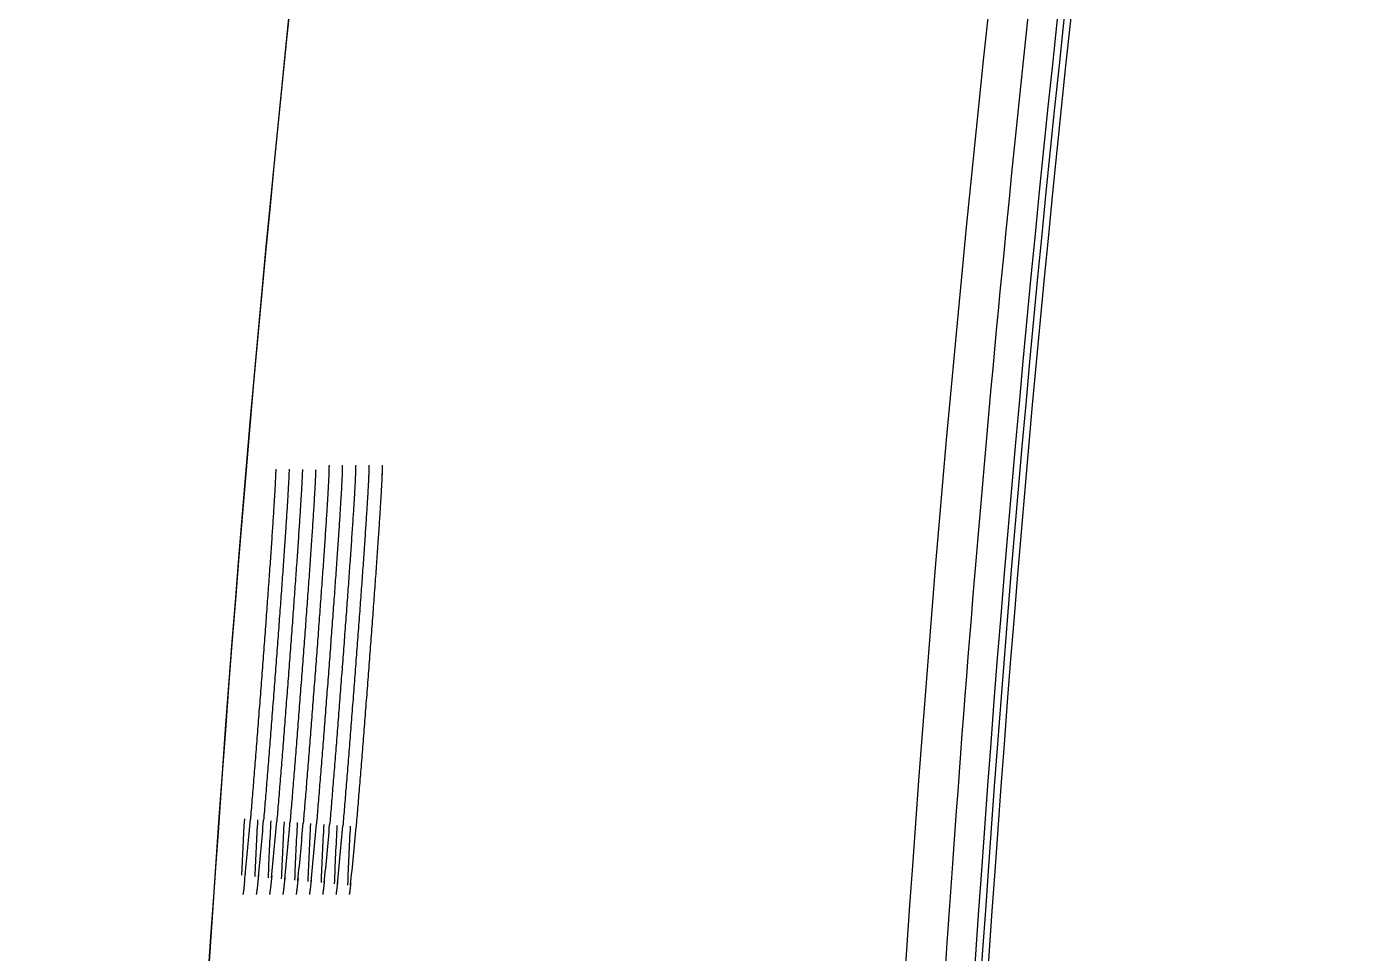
# Model space of a CAD drawing. Extents: x 58467 to 79089, y -33726 to -17391.
# Drawn here: x 70632.021 to 70632.784, y -20378.763 to -20378.227 of the extents above; entities that cross this region are included whole.
import ezdxf

# ---------------------------------------------------------------- set-up
doc = ezdxf.new("R2010")
doc.units = 0
doc.header["$LTSCALE"] = 100
doc.layers.add('PROSISTEM Güney TÜRKOĞLU', color=7, linetype='Continuous')

# ---------------------------------------------------------------- blocks, each defined once
blk = doc.blocks.new('A$C689D2506')
at = {"layer": 'PROSISTEM Güney TÜRKOĞLU', "color": 30, "linetype": 'Continuous'}
blk.add_line((7.88842, 6.35734), (7.89546, 6.35685), dxfattribs=at)
for points in [[(7.65654, 6.46474), (7.65654, 6.46474), (7.65656, 6.46474), (7.6566, 6.46474), (7.65666, 6.46474), (7.65673, 6.46474), (7.65681, 6.46474), (7.65691, 6.46474), (7.65702, 6.46474), (7.65714, 6.46474), (7.65728, 6.46474), (7.65742, 6.46474), (7.65758, 6.46473), (7.65774, 6.46473), (7.65792, 6.46473), (7.65811, 6.46472), (7.6583, 6.46472), (7.65851, 6.46471), (7.65872, 6.46471), (7.65895, 6.4647), (7.65918, 6.46469), (7.65942, 6.46468), (7.65968, 6.46468), (7.65994, 6.46467), (7.6602, 6.46466), (7.66048, 6.46465), (7.66076, 6.46464), (7.66106, 6.46463), (7.66136, 6.46462), (7.66166, 6.46461), (7.66198, 6.4646), (7.6623, 6.46459), (7.66263, 6.46458)], [(7.66103, 6.46468), (7.66174, 6.46466), (7.66248, 6.46462), (7.66325, 6.46459), (7.66404, 6.46456), (7.66485, 6.46452), (7.66569, 6.46448), (7.66655, 6.46444), (7.66743, 6.46439), (7.66834, 6.46434), (7.66927, 6.4643), (7.67022, 6.46425), (7.6712, 6.46419), (7.67219, 6.46414), (7.67321, 6.46408), (7.67425, 6.46402), (7.67531, 6.46396), (7.6764, 6.4639), (7.6775, 6.46383), (7.67863, 6.46377), (7.67978, 6.4637), (7.68095, 6.46363), (7.68214, 6.46355), (7.68336, 6.46348), (7.6846, 6.4634), (7.68585, 6.46332), (7.68713, 6.46324), (7.68843, 6.46316), (7.68975, 6.46307), (7.69109, 6.46299), (7.69244, 6.4629), (7.69382, 6.46281), (7.69522, 6.46272), (7.69663, 6.46262), (7.69806, 6.46253), (7.69951, 6.46243), (7.70097, 6.46233), (7.70245, 6.46223), (7.70395, 6.46213), (7.70546, 6.46203), (7.70699, 6.46192), (7.70853, 6.46182), (7.71009, 6.46171), (7.71166, 6.4616), (7.71325, 6.46149), (7.71485, 6.46138), (7.71648, 6.46127), (7.71811, 6.46115), (7.71977, 6.46103), (7.72143, 6.46092), (7.72312, 6.4608), (7.72481, 6.46068), (7.72652, 6.46055), (7.72825, 6.46043), (7.72998, 6.46031), (7.73173, 6.46018), (7.73349, 6.46005), (7.73526, 6.45993), (7.73704, 6.4598), (7.73884, 6.45967), (7.74064, 6.45954), (7.74245, 6.4594), (7.74427, 6.45927), (7.7461, 6.45914), (7.74794, 6.459), (7.74978, 6.45887), (7.75163, 6.45873), (7.75349, 6.45859), (7.75536, 6.45845), (7.75723, 6.45832), (7.75911, 6.45818), (7.761, 6.45804), (7.76289, 6.4579), (7.7648, 6.45775), (7.76671, 6.45761), (7.76863, 6.45747), (7.77055, 6.45732), (7.77249, 6.45718), (7.77442, 6.45703), (7.77636, 6.45689), (7.77831, 6.45674), (7.78025, 6.45659), (7.78221, 6.45645), (7.78416, 6.4563), (7.78612, 6.45615), (7.78807, 6.456), (7.79003, 6.45585), (7.79199, 6.4557), (7.79395, 6.45555), (7.79591, 6.4554), (7.79786, 6.45525), (7.79982, 6.4551), (7.80177, 6.45495), (7.80372, 6.4548), (7.80567, 6.45465), (7.80762, 6.4545), (7.80957, 6.45435), (7.81152, 6.4542), (7.81347, 6.45405), (7.81541, 6.4539), (7.81736, 6.45375), (7.8193, 6.4536), (7.82124, 6.45345), (7.82317, 6.4533), (7.8251, 6.45315), (7.82703, 6.453), (7.82895, 6.45285), (7.83087, 6.4527), (7.83278, 6.45255), (7.83469, 6.4524), (7.83658, 6.45225), (7.83847, 6.4521), (7.84035, 6.45195), (7.84223, 6.4518), (7.84409, 6.45166), (7.84595, 6.45151), (7.84779, 6.45136), (7.84963, 6.45122), (7.85145, 6.45107), (7.85326, 6.45092), (7.85506, 6.45078), (7.85686, 6.45064), (7.85864, 6.45049), (7.86042, 6.45035), (7.86219, 6.45021), (7.86394, 6.45006), (7.86569, 6.44992), (7.86742, 6.44978), (7.86914, 6.44964), (7.87085, 6.4495), (7.87255, 6.44936), (7.87424, 6.44922), (7.87591, 6.44909), (7.87756, 6.44895), (7.87921, 6.44881), (7.88084, 6.44868), (7.88245, 6.44854), (7.88405, 6.44841), (7.88563, 6.44828), (7.88719, 6.44815), (7.88874, 6.44802), (7.89027, 6.44789), (7.89178, 6.44776), (7.89328, 6.44763), (7.89475, 6.44751)], [(7.65654, 6.45598), (7.65654, 6.45598), (7.65656, 6.45598), (7.6566, 6.45598), (7.65665, 6.45598), (7.65672, 6.45598), (7.6568, 6.45598), (7.65689, 6.45598), (7.657, 6.45598), (7.65711, 6.45598), (7.65724, 6.45598), (7.65738, 6.45598), (7.65752, 6.45598), (7.65768, 6.45597), (7.65785, 6.45597), (7.65803, 6.45596), (7.65821, 6.45596), (7.65841, 6.45595), (7.65861, 6.45595), (7.65882, 6.45594), (7.65904, 6.45594), (7.65927, 6.45593), (7.65951, 6.45592), (7.65976, 6.45591), (7.66001, 6.45591), (7.66027, 6.4559), (7.66054, 6.45589), (7.66082, 6.45588), (7.6611, 6.45587), (7.66139, 6.45586), (7.66169, 6.45585), (7.66199, 6.45584), (7.6623, 6.45583)], [(7.6607, 6.45594), (7.66141, 6.45591), (7.66214, 6.45588), (7.66289, 6.45585), (7.66367, 6.45581), (7.66447, 6.45578), (7.6653, 6.45574), (7.66615, 6.4557), (7.66702, 6.45565), (7.66792, 6.45561), (7.66884, 6.45556), (7.66978, 6.45551), (7.67074, 6.45546), (7.67173, 6.4554), (7.67274, 6.45535), (7.67377, 6.45529), (7.67482, 6.45523), (7.67589, 6.45517), (7.67699, 6.4551), (7.67811, 6.45504), (7.67925, 6.45497), (7.68041, 6.4549), (7.68159, 6.45483), (7.6828, 6.45475), (7.68403, 6.45468), (7.68528, 6.4546), (7.68655, 6.45452), (7.68784, 6.45444), (7.68915, 6.45435), (7.69048, 6.45427), (7.69183, 6.45418), (7.6932, 6.45409), (7.69458, 6.454), (7.69599, 6.45391), (7.69741, 6.45381), (7.69885, 6.45372), (7.70031, 6.45362), (7.70178, 6.45352), (7.70327, 6.45342), (7.70478, 6.45332), (7.7063, 6.45321), (7.70783, 6.45311), (7.70938, 6.453), (7.71095, 6.45289), (7.71253, 6.45278), (7.71413, 6.45267), (7.71575, 6.45256), (7.71738, 6.45245), (7.71902, 6.45233), (7.72069, 6.45221), (7.72236, 6.45209), (7.72405, 6.45197), (7.72576, 6.45185), (7.72748, 6.45173), (7.72921, 6.45161), (7.73095, 6.45148), (7.73271, 6.45135), (7.73447, 6.45123), (7.73625, 6.4511), (7.73804, 6.45097), (7.73984, 6.45084), (7.74165, 6.45071), (7.74346, 6.45057), (7.74529, 6.45044), (7.74712, 6.45031), (7.74896, 6.45017), (7.75081, 6.45004), (7.75267, 6.4499), (7.75453, 6.44976), (7.7564, 6.44962), (7.75828, 6.44948), (7.76016, 6.44934), (7.76206, 6.4492), (7.76396, 6.44906), (7.76587, 6.44892), (7.76779, 6.44878), (7.76971, 6.44863), (7.77164, 6.44849), (7.77358, 6.44834), (7.77552, 6.4482), (7.77746, 6.44805), (7.77941, 6.4479), (7.78136, 6.44776), (7.78331, 6.44761), (7.78527, 6.44746), (7.78722, 6.44731), (7.78918, 6.44716), (7.79114, 6.44701), (7.7931, 6.44686), (7.79506, 6.44672), (7.79702, 6.44657), (7.79897, 6.44642), (7.80093, 6.44627), (7.80288, 6.44612), (7.80483, 6.44597), (7.80678, 6.44582), (7.80873, 6.44567), (7.81068, 6.44552), (7.81263, 6.44537), (7.81458, 6.44522), (7.81652, 6.44506), (7.81847, 6.44491), (7.82041, 6.44476), (7.82235, 6.44461), (7.82428, 6.44446), (7.82621, 6.44431), (7.82814, 6.44416), (7.83006, 6.44401), (7.83197, 6.44386), (7.83388, 6.44371), (7.83578, 6.44356), (7.83767, 6.44341), (7.83956, 6.44326), (7.84143, 6.44311), (7.8433, 6.44297), (7.84516, 6.44282), (7.84701, 6.44267), (7.84885, 6.44253), (7.85068, 6.44238), (7.85249, 6.44224), (7.8543, 6.44209), (7.8561, 6.44195), (7.85789, 6.4418), (7.85967, 6.44166), (7.86144, 6.44152), (7.86321, 6.44137), (7.86496, 6.44123), (7.8667, 6.44109), (7.86842, 6.44095), (7.87014, 6.44081), (7.87184, 6.44067), (7.87353, 6.44053), (7.87521, 6.44039), (7.87688, 6.44026), (7.87853, 6.44012), (7.88016, 6.43999), (7.88178, 6.43985), (7.88339, 6.43972), (7.88497, 6.43958), (7.88655, 6.43945), (7.8881, 6.43932), (7.88964, 6.43919), (7.89116, 6.43906), (7.89266, 6.43894), (7.89414, 6.43881)], [(7.65654, 6.44722), (7.65655, 6.44722), (7.65657, 6.44722), (7.65661, 6.44722), (7.65666, 6.44722), (7.65673, 6.44722), (7.65682, 6.44722), (7.65691, 6.44722), (7.65703, 6.44722), (7.65715, 6.44722), (7.65729, 6.44722), (7.65744, 6.44722), (7.6576, 6.44722), (7.65777, 6.44721), (7.65795, 6.44721), (7.65815, 6.4472), (7.65835, 6.4472), (7.65857, 6.44719), (7.65879, 6.44719), (7.65903, 6.44718), (7.65927, 6.44717), (7.65952, 6.44716), (7.65979, 6.44715), (7.66006, 6.44714), (7.66034, 6.44713), (7.66063, 6.44712), (7.66093, 6.44711), (7.66123, 6.4471), (7.66155, 6.44709), (7.66187, 6.44708), (7.6622, 6.44707), (7.66254, 6.44706), (7.66288, 6.44704)], [(7.66116, 6.44716), (7.66188, 6.44713), (7.66262, 6.4471), (7.66338, 6.44707), (7.66417, 6.44703), (7.66498, 6.44699), (7.66582, 6.44695), (7.66667, 6.44691), (7.66755, 6.44687), (7.66846, 6.44682), (7.66938, 6.44677), (7.67033, 6.44672), (7.6713, 6.44667), (7.67229, 6.44661), (7.6733, 6.44656), (7.67434, 6.4465), (7.67539, 6.44644), (7.67647, 6.44638), (7.67757, 6.44631), (7.67869, 6.44625), (7.67983, 6.44618), (7.681, 6.44611), (7.68218, 6.44603), (7.68339, 6.44596), (7.68462, 6.44588), (7.68587, 6.4458), (7.68714, 6.44572), (7.68843, 6.44564), (7.68974, 6.44556), (7.69107, 6.44547), (7.69242, 6.44538), (7.69378, 6.4453), (7.69517, 6.4452), (7.69657, 6.44511), (7.69799, 6.44502), (7.69942, 6.44492), (7.70088, 6.44482), (7.70234, 6.44473), (7.70383, 6.44462), (7.70533, 6.44452), (7.70684, 6.44442), (7.70837, 6.44431), (7.70992, 6.44421), (7.71148, 6.4441), (7.71305, 6.44399), (7.71465, 6.44388), (7.71626, 6.44377), (7.71788, 6.44365), (7.71952, 6.44354), (7.72118, 6.44342), (7.72284, 6.4433), (7.72453, 6.44318), (7.72622, 6.44306), (7.72793, 6.44294), (7.72965, 6.44282), (7.73139, 6.44269), (7.73313, 6.44257), (7.73489, 6.44244), (7.73666, 6.44231), (7.73843, 6.44218), (7.74022, 6.44205), (7.74202, 6.44192), (7.74382, 6.44179), (7.74563, 6.44166), (7.74745, 6.44153), (7.74928, 6.44139), (7.75112, 6.44126), (7.75296, 6.44112), (7.75481, 6.44099), (7.75667, 6.44085), (7.75853, 6.44071), (7.76041, 6.44057), (7.76229, 6.44043), (7.76418, 6.44029), (7.76608, 6.44015), (7.76798, 6.44001), (7.76989, 6.43986), (7.77181, 6.43972), (7.77373, 6.43958), (7.77565, 6.43943), (7.77758, 6.43929), (7.77952, 6.43914), (7.78145, 6.43899), (7.78339, 6.43885), (7.78533, 6.4387), (7.78728, 6.43855), (7.78922, 6.43841), (7.79116, 6.43826), (7.79311, 6.43811), (7.79505, 6.43796), (7.79699, 6.43781), (7.79894, 6.43767), (7.80087, 6.43752), (7.80281, 6.43737), (7.80475, 6.43722), (7.80668, 6.43707), (7.80862, 6.43692), (7.81056, 6.43677), (7.81249, 6.43662), (7.81443, 6.43647), (7.81636, 6.43632), (7.81829, 6.43618), (7.82022, 6.43603), (7.82214, 6.43588), (7.82406, 6.43573), (7.82598, 6.43558), (7.82789, 6.43543), (7.82979, 6.43528), (7.8317, 6.43513), (7.83359, 6.43498), (7.83548, 6.43483), (7.83736, 6.43469), (7.83923, 6.43454), (7.8411, 6.43439), (7.84295, 6.43424), (7.8448, 6.4341), (7.84663, 6.43395), (7.84846, 6.43381), (7.85028, 6.43366), (7.85208, 6.43352), (7.85388, 6.43337), (7.85567, 6.43323), (7.85745, 6.43309), (7.85922, 6.43295), (7.86098, 6.4328), (7.86273, 6.43266), (7.86447, 6.43252), (7.8662, 6.43238), (7.86792, 6.43224), (7.86963, 6.4321), (7.87132, 6.43196), (7.87301, 6.43183), (7.87467, 6.43169), (7.87633, 6.43155), (7.87797, 6.43142), (7.8796, 6.43128), (7.88121, 6.43115), (7.88281, 6.43102), (7.88439, 6.43088), (7.88596, 6.43075), (7.88751, 6.43062), (7.88904, 6.43049), (7.89056, 6.43037), (7.89205, 6.43024), (7.89353, 6.43011)], [(7.93192, 6.44399), (7.93237, 6.44394), (7.93279, 6.44389), (7.93318, 6.44385), (7.93356, 6.44381), (7.93393, 6.44376), (7.93429, 6.44372), (7.93464, 6.44368), (7.93499, 6.44364), (7.93532, 6.4436), (7.93564, 6.44356), (7.93595, 6.44352), (7.93625, 6.44348), (7.93653, 6.44344), (7.93681, 6.44341), (7.93707, 6.44337), (7.93732, 6.44334), (7.93756, 6.44331), (7.93778, 6.44328), (7.93799, 6.44325), (7.93819, 6.44322), (7.93837, 6.44319), (7.93854, 6.44317), (7.93869, 6.44315), (7.93883, 6.44313), (7.93895, 6.44311), (7.93905, 6.44309), (7.93914, 6.44308), (7.93921, 6.44307), (7.93927, 6.44306), (7.9393, 6.44305), (7.93932, 6.44305), (7.93932, 6.44305)], [(7.65655, 6.43846), (7.65655, 6.43846), (7.65657, 6.43846), (7.65661, 6.43846), (7.65666, 6.43846), (7.65673, 6.43846), (7.65681, 6.43846), (7.65691, 6.43846), (7.65702, 6.43846), (7.65714, 6.43846), (7.65727, 6.43846), (7.65742, 6.43846), (7.65757, 6.43846), (7.65774, 6.43845), (7.65792, 6.43845), (7.6581, 6.43844), (7.6583, 6.43844), (7.65851, 6.43843), (7.65873, 6.43843), (7.65895, 6.43842), (7.65919, 6.43841), (7.65944, 6.4384), (7.65969, 6.4384), (7.65996, 6.43839), (7.66023, 6.43838), (7.66051, 6.43837), (7.6608, 6.43836), (7.6611, 6.43835), (7.6614, 6.43834), (7.66172, 6.43833), (7.66204, 6.43831), (7.66237, 6.4383), (7.6627, 6.43829)], [(7.66096, 6.43841), (7.66167, 6.43838), (7.6624, 6.43835), (7.66316, 6.43832), (7.66394, 6.43828), (7.66474, 6.43824), (7.66557, 6.43821), (7.66642, 6.43816), (7.6673, 6.43812), (7.66819, 6.43807), (7.66911, 6.43803), (7.67005, 6.43798), (7.67101, 6.43793), (7.672, 6.43787), (7.673, 6.43782), (7.67403, 6.43776), (7.67508, 6.4377), (7.67615, 6.43764), (7.67724, 6.43757), (7.67835, 6.43751), (7.67949, 6.43744), (7.68065, 6.43737), (7.68183, 6.4373), (7.68303, 6.43722), (7.68425, 6.43715), (7.6855, 6.43707), (7.68676, 6.43699), (7.68804, 6.43691), (7.68935, 6.43682), (7.69067, 6.43674), (7.69201, 6.43665), (7.69337, 6.43656), (7.69475, 6.43647), (7.69615, 6.43638), (7.69756, 6.43629), (7.69899, 6.43619), (7.70044, 6.4361), (7.7019, 6.436), (7.70338, 6.4359), (7.70487, 6.4358), (7.70638, 6.43569), (7.7079, 6.43559), (7.70944, 6.43548), (7.71099, 6.43538), (7.71256, 6.43527), (7.71415, 6.43516), (7.71576, 6.43505), (7.71737, 6.43493), (7.71901, 6.43482), (7.72066, 6.4347), (7.72232, 6.43458), (7.724, 6.43446), (7.72569, 6.43434), (7.7274, 6.43422), (7.72911, 6.4341), (7.73084, 6.43398), (7.73258, 6.43385), (7.73433, 6.43373), (7.7361, 6.4336), (7.73787, 6.43347), (7.73965, 6.43334), (7.74144, 6.43321), (7.74324, 6.43308), (7.74505, 6.43295), (7.74687, 6.43281), (7.74869, 6.43268), (7.75052, 6.43255), (7.75236, 6.43241), (7.75421, 6.43228), (7.75606, 6.43214), (7.75792, 6.432), (7.75979, 6.43186), (7.76167, 6.43172), (7.76356, 6.43158), (7.76545, 6.43144), (7.76735, 6.4313), (7.76926, 6.43116), (7.77117, 6.43101), (7.77309, 6.43087), (7.77501, 6.43073), (7.77694, 6.43058), (7.77887, 6.43044), (7.7808, 6.43029), (7.78274, 6.43014), (7.78468, 6.43), (7.78662, 6.42985), (7.78856, 6.4297), (7.7905, 6.42956), (7.79244, 6.42941), (7.79438, 6.42926), (7.79632, 6.42911), (7.79826, 6.42896), (7.8002, 6.42882), (7.80214, 6.42867), (7.80407, 6.42852), (7.80601, 6.42837), (7.80794, 6.42822), (7.80988, 6.42807), (7.81181, 6.42792), (7.81374, 6.42778), (7.81567, 6.42763), (7.8176, 6.42748), (7.81953, 6.42733), (7.82145, 6.42718), (7.82337, 6.42703), (7.82529, 6.42688), (7.8272, 6.42673), (7.8291, 6.42658), (7.83101, 6.42643), (7.8329, 6.42628), (7.83479, 6.42614), (7.83667, 6.42599), (7.83854, 6.42584), (7.84041, 6.42569), (7.84226, 6.42555), (7.84411, 6.4254), (7.84595, 6.42526), (7.84778, 6.42511), (7.84959, 6.42497), (7.8514, 6.42482), (7.8532, 6.42468), (7.85499, 6.42453), (7.85677, 6.42439), (7.85854, 6.42425), (7.8603, 6.42411), (7.86206, 6.42397), (7.8638, 6.42383), (7.86553, 6.42369), (7.86725, 6.42355), (7.86896, 6.42341), (7.87066, 6.42327), (7.87234, 6.42313), (7.87402, 6.42299), (7.87568, 6.42286), (7.87732, 6.42272), (7.87895, 6.42259), (7.88057, 6.42245), (7.88217, 6.42232), (7.88375, 6.42219), (7.88532, 6.42206), (7.88688, 6.42193), (7.88841, 6.4218), (7.88993, 6.42167), (7.89144, 6.42154), (7.89292, 6.42142)], [(7.93111, 6.43533), (7.9316, 6.43528), (7.93207, 6.43522), (7.93251, 6.43518), (7.93294, 6.43513), (7.93334, 6.43508), (7.93374, 6.43504), (7.93413, 6.43499), (7.93451, 6.43495), (7.93487, 6.4349), (7.93523, 6.43486), (7.93557, 6.43482), (7.9359, 6.43478), (7.93622, 6.43474), (7.93652, 6.4347), (7.93681, 6.43466), (7.93709, 6.43462), (7.93735, 6.43459), (7.9376, 6.43455), (7.93784, 6.43452), (7.93806, 6.43449), (7.93826, 6.43446), (7.93844, 6.43443), (7.93861, 6.43441), (7.93876, 6.43439), (7.9389, 6.43437), (7.93902, 6.43435), (7.93911, 6.43433), (7.93919, 6.43432), (7.93925, 6.43431), (7.93929, 6.43431), (7.93932, 6.4343), (7.93932, 6.4343)], [(7.65655, 6.4297), (7.65655, 6.4297), (7.65657, 6.4297), (7.65661, 6.4297), (7.65666, 6.4297), (7.65673, 6.4297), (7.6568, 6.4297), (7.6569, 6.4297), (7.657, 6.4297), (7.65712, 6.4297), (7.65725, 6.4297), (7.65739, 6.4297), (7.65754, 6.4297), (7.6577, 6.42969), (7.65787, 6.42969), (7.65805, 6.42969), (7.65824, 6.42968), (7.65844, 6.42968), (7.65865, 6.42967), (7.65887, 6.42966), (7.6591, 6.42966), (7.65934, 6.42965), (7.65958, 6.42964), (7.65984, 6.42963), (7.6601, 6.42962), (7.66037, 6.42961), (7.66065, 6.4296), (7.66094, 6.42959), (7.66123, 6.42958), (7.66154, 6.42957), (7.66185, 6.42956), (7.66216, 6.42955), (7.66249, 6.42954)], [(7.66074, 6.42966), (7.66144, 6.42963), (7.66216, 6.4296), (7.66291, 6.42957), (7.66368, 6.42953), (7.66448, 6.4295), (7.6653, 6.42946), (7.66614, 6.42942), (7.667, 6.42938), (7.66789, 6.42933), (7.6688, 6.42928), (7.66973, 6.42924), (7.67069, 6.42918), (7.67166, 6.42913), (7.67266, 6.42908), (7.67368, 6.42902), (7.67472, 6.42896), (7.67578, 6.4289), (7.67686, 6.42884), (7.67797, 6.42877), (7.6791, 6.4287), (7.68025, 6.42863), (7.68142, 6.42856), (7.68262, 6.42849), (7.68383, 6.42842), (7.68507, 6.42834), (7.68633, 6.42826), (7.6876, 6.42818), (7.6889, 6.4281), (7.69021, 6.42801), (7.69155, 6.42793), (7.6929, 6.42784), (7.69427, 6.42775), (7.69566, 6.42766), (7.69706, 6.42756), (7.69849, 6.42747), (7.69993, 6.42737), (7.70138, 6.42728), (7.70285, 6.42718), (7.70434, 6.42708), (7.70584, 6.42697), (7.70736, 6.42687), (7.70889, 6.42676), (7.71044, 6.42666), (7.712, 6.42655), (7.71359, 6.42644), (7.71518, 6.42633), (7.7168, 6.42622), (7.71842, 6.4261), (7.72007, 6.42599), (7.72173, 6.42587), (7.7234, 6.42575), (7.72508, 6.42563), (7.72678, 6.42551), (7.72849, 6.42539), (7.73022, 6.42526), (7.73195, 6.42514), (7.7337, 6.42501), (7.73546, 6.42489), (7.73723, 6.42476), (7.739, 6.42463), (7.74079, 6.4245), (7.74259, 6.42437), (7.74439, 6.42424), (7.7462, 6.42411), (7.74802, 6.42397), (7.74985, 6.42384), (7.75168, 6.42371), (7.75352, 6.42357), (7.75537, 6.42343), (7.75723, 6.4233), (7.7591, 6.42316), (7.76097, 6.42302), (7.76286, 6.42288), (7.76475, 6.42274), (7.76665, 6.4226), (7.76855, 6.42246), (7.77046, 6.42231), (7.77237, 6.42217), (7.77429, 6.42203), (7.77622, 6.42188), (7.77815, 6.42174), (7.78008, 6.42159), (7.78201, 6.42145), (7.78395, 6.4213), (7.78589, 6.42115), (7.78783, 6.42101), (7.78977, 6.42086), (7.79171, 6.42071), (7.79365, 6.42056), (7.79559, 6.42042), (7.79752, 6.42027), (7.79946, 6.42012), (7.80139, 6.41997), (7.80333, 6.41982), (7.80526, 6.41968), (7.8072, 6.41953), (7.80913, 6.41938), (7.81106, 6.41923), (7.813, 6.41908), (7.81493, 6.41893), (7.81686, 6.41878), (7.81878, 6.41863), (7.82071, 6.41848), (7.82263, 6.41833), (7.82455, 6.41819), (7.82646, 6.41804), (7.82836, 6.41789), (7.83027, 6.41774), (7.83216, 6.41759), (7.83405, 6.41744), (7.83593, 6.41729), (7.83781, 6.41715), (7.83967, 6.417), (7.84153, 6.41685), (7.84338, 6.41671), (7.84522, 6.41656), (7.84705, 6.41642), (7.84887, 6.41627), (7.85068, 6.41613), (7.85248, 6.41598), (7.85427, 6.41584), (7.85606, 6.4157), (7.85783, 6.41556), (7.8596, 6.41541), (7.86136, 6.41527), (7.8631, 6.41513), (7.86484, 6.41499), (7.86656, 6.41485), (7.86828, 6.41471), (7.86998, 6.41457), (7.87167, 6.41444), (7.87334, 6.4143), (7.87501, 6.41416), (7.87666, 6.41403), (7.87829, 6.41389), (7.87991, 6.41376), (7.88152, 6.41362), (7.88311, 6.41349), (7.88469, 6.41336), (7.88624, 6.41323), (7.88779, 6.4131), (7.88931, 6.41297), (7.89082, 6.41284), (7.89231, 6.41272)], [(7.9303, 6.42667), (7.93084, 6.42661), (7.93135, 6.42655), (7.93183, 6.4265), (7.9323, 6.42645), (7.93275, 6.4264), (7.93319, 6.42635), (7.93361, 6.4263), (7.93402, 6.42626), (7.93442, 6.42621), (7.93481, 6.42616), (7.93519, 6.42612), (7.93555, 6.42607), (7.9359, 6.42603), (7.93623, 6.42598), (7.93655, 6.42594), (7.93686, 6.4259), (7.93715, 6.42586), (7.93742, 6.42583), (7.93768, 6.42579), (7.93792, 6.42576), (7.93814, 6.42573), (7.93835, 6.4257), (7.93853, 6.42567), (7.9387, 6.42565), (7.93885, 6.42563), (7.93898, 6.42561), (7.93909, 6.42559), (7.93917, 6.42558), (7.93924, 6.42557), (7.93929, 6.42556), (7.93931, 6.42555), (7.93931, 6.42555)], [(7.65967, 6.42094), (7.66034, 6.42091), (7.66103, 6.42089), (7.66175, 6.42086), (7.66249, 6.42083), (7.66326, 6.42079), (7.66404, 6.42076), (7.66486, 6.42072), (7.66569, 6.42068), (7.66655, 6.42064), (7.66744, 6.4206), (7.66834, 6.42055), (7.66927, 6.4205), (7.67022, 6.42045), (7.6712, 6.4204), (7.67219, 6.42034), (7.67321, 6.42029), (7.67425, 6.42023), (7.67531, 6.42017), (7.67639, 6.42011), (7.67749, 6.42004), (7.67862, 6.41997), (7.67978, 6.41991), (7.68095, 6.41983), (7.68215, 6.41976), (7.68336, 6.41969), (7.6846, 6.41961), (7.68586, 6.41953), (7.68714, 6.41945), (7.68844, 6.41937), (7.68976, 6.41928), (7.6911, 6.4192), (7.69245, 6.41911), (7.69383, 6.41902), (7.69522, 6.41893), (7.69664, 6.41883), (7.69807, 6.41874), (7.69951, 6.41864), (7.70097, 6.41855), (7.70245, 6.41845), (7.70395, 6.41834), (7.70546, 6.41824), (7.70698, 6.41814), (7.70852, 6.41803), (7.71008, 6.41793), (7.71165, 6.41782), (7.71324, 6.41771), (7.71485, 6.4176), (7.71648, 6.41748), (7.71812, 6.41737), (7.71977, 6.41725), (7.72144, 6.41713), (7.72312, 6.41701), (7.72482, 6.41689), (7.72653, 6.41677), (7.72826, 6.41665), (7.72999, 6.41653), (7.73174, 6.4164), (7.7335, 6.41627), (7.73527, 6.41615), (7.73705, 6.41602), (7.73884, 6.41589), (7.74064, 6.41576), (7.74245, 6.41563), (7.74427, 6.41549), (7.7461, 6.41536), (7.74793, 6.41523), (7.74977, 6.41509), (7.75162, 6.41496), (7.75347, 6.41482), (7.75534, 6.41468), (7.75721, 6.41454), (7.7591, 6.4144), (7.76099, 6.41426), (7.76289, 6.41412), (7.76479, 6.41398), (7.76671, 6.41384), (7.76863, 6.4137), (7.77055, 6.41355), (7.77249, 6.41341), (7.77442, 6.41326), (7.77636, 6.41312), (7.77831, 6.41297), (7.78025, 6.41282), (7.7822, 6.41268), (7.78415, 6.41253), (7.78611, 6.41238), (7.78806, 6.41223), (7.79002, 6.41209), (7.79197, 6.41194), (7.79393, 6.41179), (7.79588, 6.41164), (7.79784, 6.41149), (7.79979, 6.41134), (7.80174, 6.41119), (7.80369, 6.41104), (7.80564, 6.41089), (7.80759, 6.41074), (7.80954, 6.41059), (7.81149, 6.41044), (7.81344, 6.41029), (7.81539, 6.41014), (7.81733, 6.40999), (7.81927, 6.40984), (7.82121, 6.40969), (7.82315, 6.40954), (7.82508, 6.40939), (7.82701, 6.40924), (7.82893, 6.40909), (7.83084, 6.40894), (7.83275, 6.40879), (7.83465, 6.40864), (7.83655, 6.40849), (7.83844, 6.40835), (7.84031, 6.4082), (7.84218, 6.40805), (7.84405, 6.4079), (7.8459, 6.40776), (7.84774, 6.40761), (7.84957, 6.40747), (7.85139, 6.40732), (7.8532, 6.40718), (7.85501, 6.40703), (7.8568, 6.40689), (7.85859, 6.40675), (7.86036, 6.4066), (7.86213, 6.40646), (7.86389, 6.40632), (7.86563, 6.40618), (7.86737, 6.40604), (7.86909, 6.4059), (7.8708, 6.40576), (7.87249, 6.40562), (7.87418, 6.40548), (7.87585, 6.40534), (7.8775, 6.40521), (7.87915, 6.40507), (7.88077, 6.40494), (7.88238, 6.4048), (7.88398, 6.40467), (7.88556, 6.40454), (7.88712, 6.40441), (7.88866, 6.40428), (7.89019, 6.40415), (7.8917, 6.40402)], [(7.92948, 6.41801), (7.92995, 6.41796), (7.9304, 6.41791), (7.93084, 6.41786), (7.93126, 6.41782), (7.93167, 6.41777), (7.93206, 6.41773), (7.93244, 6.41769), (7.93282, 6.41765), (7.93318, 6.41761), (7.93353, 6.41757), (7.93387, 6.41753), (7.93421, 6.41749), (7.93453, 6.41745), (7.93485, 6.41741), (7.93515, 6.41737), (7.93545, 6.41734), (7.93573, 6.4173), (7.93601, 6.41727), (7.93627, 6.41724), (7.93653, 6.4172), (7.93677, 6.41717), (7.937, 6.41714), (7.93723, 6.41711), (7.93744, 6.41708), (7.93764, 6.41705), (7.93784, 6.41703), (7.93802, 6.417), (7.93819, 6.41698), (7.93835, 6.41695), (7.9385, 6.41693), (7.93864, 6.41691), (7.93876, 6.41689), (7.93888, 6.41687), (7.93898, 6.41686), (7.93907, 6.41684), (7.93915, 6.41683), (7.93922, 6.41682), (7.93926, 6.41681), (7.93929, 6.41681), (7.9393, 6.4168)], [(7.65945, 6.41219), (7.66011, 6.41216), (7.66079, 6.41214), (7.6615, 6.41211), (7.66223, 6.41208), (7.66299, 6.41205), (7.66377, 6.41201), (7.66457, 6.41198), (7.6654, 6.41194), (7.66625, 6.4119), (7.66713, 6.41185), (7.66802, 6.41181), (7.66894, 6.41176), (7.66989, 6.41171), (7.67085, 6.41166), (7.67184, 6.4116), (7.67285, 6.41155), (7.67388, 6.41149), (7.67493, 6.41143), (7.676, 6.41137), (7.6771, 6.41131), (7.67822, 6.41124), (7.67937, 6.41117), (7.68053, 6.4111), (7.68172, 6.41103), (7.68293, 6.41095), (7.68416, 6.41088), (7.68541, 6.4108), (7.68668, 6.41072), (7.68798, 6.41064), (7.68929, 6.41056), (7.69062, 6.41047), (7.69197, 6.41038), (7.69334, 6.41029), (7.69472, 6.4102), (7.69613, 6.41011), (7.69755, 6.41002), (7.69899, 6.40992), (7.70044, 6.40982), (7.70192, 6.40972), (7.7034, 6.40962), (7.70491, 6.40952), (7.70643, 6.40942), (7.70796, 6.40931), (7.70951, 6.40921), (7.71108, 6.4091), (7.71266, 6.40899), (7.71426, 6.40888), (7.71588, 6.40877), (7.71752, 6.40865), (7.71916, 6.40854), (7.72083, 6.40842), (7.72251, 6.4083), (7.7242, 6.40818), (7.7259, 6.40806), (7.72762, 6.40794), (7.72935, 6.40781), (7.7311, 6.40769), (7.73285, 6.40756), (7.73462, 6.40744), (7.73639, 6.40731), (7.73818, 6.40718), (7.73997, 6.40705), (7.74178, 6.40692), (7.74359, 6.40679), (7.74541, 6.40665), (7.74724, 6.40652), (7.74908, 6.40639), (7.75092, 6.40625), (7.75277, 6.40612), (7.75464, 6.40598), (7.75651, 6.40584), (7.75839, 6.4057), (7.76028, 6.40556), (7.76217, 6.40542), (7.76408, 6.40528), (7.76599, 6.40514), (7.7679, 6.405), (7.76983, 6.40485), (7.77176, 6.40471), (7.77369, 6.40456), (7.77563, 6.40442), (7.77757, 6.40427), (7.77951, 6.40413), (7.78146, 6.40398), (7.78341, 6.40383), (7.78537, 6.40368), (7.78732, 6.40354), (7.78927, 6.40339), (7.79123, 6.40324), (7.79318, 6.40309), (7.79513, 6.40294), (7.79709, 6.4028), (7.79904, 6.40265), (7.80099, 6.4025), (7.80294, 6.40235), (7.80489, 6.4022), (7.80684, 6.40205), (7.80879, 6.4019), (7.81074, 6.40175), (7.81269, 6.4016), (7.81464, 6.40145), (7.81658, 6.4013), (7.81852, 6.40115), (7.82046, 6.401), (7.8224, 6.40085), (7.82433, 6.4007), (7.82626, 6.40055), (7.82818, 6.4004), (7.8301, 6.40025), (7.83201, 6.4001), (7.83391, 6.39995), (7.83581, 6.3998), (7.8377, 6.39965), (7.83958, 6.39951), (7.84145, 6.39936), (7.84331, 6.39921), (7.84517, 6.39906), (7.84701, 6.39892), (7.84884, 6.39877), (7.85067, 6.39863), (7.85248, 6.39848), (7.85429, 6.39834), (7.85609, 6.3982), (7.85788, 6.39805), (7.85966, 6.39791), (7.86143, 6.39777), (7.86319, 6.39762), (7.86494, 6.39748), (7.86668, 6.39734), (7.8684, 6.3972), (7.87012, 6.39706), (7.87182, 6.39692), (7.87351, 6.39679), (7.87518, 6.39665), (7.87684, 6.39651), (7.87849, 6.39638), (7.88012, 6.39624), (7.88174, 6.39611), (7.88334, 6.39597), (7.88492, 6.39584), (7.88649, 6.39571), (7.88804, 6.39558), (7.88957, 6.39545), (7.89109, 6.39532)], [(7.92866, 6.40934), (7.92917, 6.40929), (7.92966, 6.40924), (7.93013, 6.40919), (7.93059, 6.40914), (7.93103, 6.40909), (7.93145, 6.40905), (7.93187, 6.409), (7.93227, 6.40896), (7.93266, 6.40892), (7.93304, 6.40887), (7.93341, 6.40883), (7.93377, 6.40879), (7.93412, 6.40875), (7.93446, 6.40871), (7.93479, 6.40867), (7.93511, 6.40863), (7.93542, 6.40859), (7.93572, 6.40856), (7.93601, 6.40852), (7.93628, 6.40849), (7.93655, 6.40845), (7.9368, 6.40842), (7.93705, 6.40839), (7.93728, 6.40836), (7.9375, 6.40833), (7.93771, 6.4083), (7.93791, 6.40827), (7.93809, 6.40825), (7.93827, 6.40822), (7.93843, 6.4082), (7.93858, 6.40817), (7.93872, 6.40815), (7.93885, 6.40813), (7.93897, 6.40811), (7.93907, 6.4081), (7.93915, 6.40808), (7.93922, 6.40807), (7.93928, 6.40806), (7.93931, 6.40806), (7.93932, 6.40806)], [(7.65932, 6.40343), (7.65997, 6.40341), (7.66065, 6.40338), (7.66135, 6.40336), (7.66207, 6.40333), (7.66282, 6.4033), (7.6636, 6.40326), (7.66439, 6.40323), (7.66521, 6.40319), (7.66606, 6.40315), (7.66693, 6.4031), (7.66782, 6.40306), (7.66873, 6.40301), (7.66966, 6.40296), (7.67062, 6.40291), (7.6716, 6.40286), (7.6726, 6.4028), (7.67363, 6.40275), (7.67467, 6.40269), (7.67574, 6.40263), (7.67683, 6.40256), (7.67795, 6.4025), (7.67909, 6.40243), (7.68025, 6.40236), (7.68143, 6.40229), (7.68263, 6.40222), (7.68385, 6.40214), (7.6851, 6.40206), (7.68636, 6.40198), (7.68765, 6.4019), (7.68895, 6.40182), (7.69027, 6.40173), (7.69162, 6.40165), (7.69298, 6.40156), (7.69436, 6.40147), (7.69575, 6.40138), (7.69717, 6.40128), (7.6986, 6.40119), (7.70005, 6.40109), (7.70151, 6.401), (7.70299, 6.4009), (7.70449, 6.40079), (7.706, 6.40069), (7.70753, 6.40059), (7.70907, 6.40048), (7.71064, 6.40037), (7.71222, 6.40026), (7.71381, 6.40015), (7.71542, 6.40004), (7.71705, 6.39993), (7.71869, 6.39981), (7.72035, 6.3997), (7.72202, 6.39958), (7.72371, 6.39946), (7.72541, 6.39934), (7.72712, 6.39922), (7.72884, 6.3991), (7.73058, 6.39897), (7.73233, 6.39885), (7.73409, 6.39872), (7.73586, 6.39859), (7.73764, 6.39846), (7.73943, 6.39833), (7.74123, 6.3982), (7.74303, 6.39807), (7.74485, 6.39794), (7.74667, 6.39781), (7.74851, 6.39767), (7.75034, 6.39754), (7.75219, 6.3974), (7.75405, 6.39727), (7.75592, 6.39713), (7.75779, 6.39699), (7.75968, 6.39685), (7.76157, 6.39671), (7.76347, 6.39657), (7.76537, 6.39643), (7.76729, 6.39629), (7.76921, 6.39614), (7.77113, 6.396), (7.77306, 6.39586), (7.775, 6.39571), (7.77693, 6.39557), (7.77888, 6.39542), (7.78082, 6.39527), (7.78277, 6.39513), (7.78472, 6.39498), (7.78667, 6.39483), (7.78862, 6.39469), (7.79057, 6.39454), (7.79252, 6.39439), (7.79447, 6.39424), (7.79642, 6.39409), (7.79837, 6.39394), (7.80031, 6.3938), (7.80226, 6.39365), (7.80421, 6.3935), (7.80616, 6.39335), (7.80811, 6.3932), (7.81006, 6.39305), (7.81201, 6.3929), (7.81395, 6.39275), (7.8159, 6.3926), (7.81784, 6.39245), (7.81978, 6.3923), (7.82171, 6.39215), (7.82364, 6.392), (7.82557, 6.39185), (7.82749, 6.3917), (7.82941, 6.39155), (7.83132, 6.3914), (7.83322, 6.39125), (7.83512, 6.3911), (7.83701, 6.39096), (7.83889, 6.39081), (7.84076, 6.39066), (7.84263, 6.39051), (7.84448, 6.39037), (7.84632, 6.39022), (7.84816, 6.39008), (7.84998, 6.38993), (7.8518, 6.38979), (7.85361, 6.38964), (7.85541, 6.3895), (7.8572, 6.38936), (7.85899, 6.38921), (7.86076, 6.38907), (7.86252, 6.38893), (7.86427, 6.38879), (7.86601, 6.38865), (7.86774, 6.38851), (7.86946, 6.38837), (7.87116, 6.38823), (7.87285, 6.38809), (7.87453, 6.38795), (7.8762, 6.38782), (7.87785, 6.38768), (7.87948, 6.38754), (7.8811, 6.38741), (7.8827, 6.38728), (7.88429, 6.38715), (7.88587, 6.38701), (7.88742, 6.38688), (7.88896, 6.38675), (7.89048, 6.38663)], [(7.92784, 6.40068), (7.92838, 6.40062), (7.92891, 6.40057), (7.92942, 6.40052), (7.92991, 6.40046), (7.93038, 6.40041), (7.93084, 6.40036), (7.93129, 6.40032), (7.93172, 6.40027), (7.93214, 6.40022), (7.93255, 6.40018), (7.93295, 6.40014), (7.93334, 6.40009), (7.93372, 6.40005), (7.93408, 6.40001), (7.93444, 6.39997), (7.93478, 6.39992), (7.93511, 6.39988), (7.93543, 6.39985), (7.93574, 6.39981), (7.93603, 6.39977), (7.93632, 6.39974), (7.93659, 6.3997), (7.93685, 6.39967), (7.9371, 6.39963), (7.93734, 6.3996), (7.93757, 6.39957), (7.93778, 6.39954), (7.93798, 6.39951), (7.93817, 6.39949), (7.93835, 6.39946), (7.93852, 6.39943), (7.93867, 6.39941), (7.93881, 6.39939), (7.93894, 6.39937), (7.93905, 6.39935), (7.93914, 6.39934), (7.93922, 6.39932), (7.93927, 6.39931), (7.93931, 6.39931), (7.93932, 6.39931)], [(7.65919, 6.39468), (7.65984, 6.39466), (7.66051, 6.39463), (7.6612, 6.3946), (7.66192, 6.39457), (7.66267, 6.39454), (7.66343, 6.39451), (7.66422, 6.39447), (7.66504, 6.39444), (7.66588, 6.3944), (7.66674, 6.39435), (7.66762, 6.39431), (7.66853, 6.39426), (7.66946, 6.39422), (7.67041, 6.39417), (7.67138, 6.39411), (7.67237, 6.39406), (7.67339, 6.394), (7.67443, 6.39394), (7.67549, 6.39388), (7.67658, 6.39382), (7.67769, 6.39375), (7.67882, 6.39369), (7.67997, 6.39362), (7.68115, 6.39355), (7.68234, 6.39347), (7.68356, 6.3934), (7.6848, 6.39332), (7.68606, 6.39324), (7.68733, 6.39316), (7.68863, 6.39308), (7.68995, 6.393), (7.69128, 6.39291), (7.69264, 6.39282), (7.69401, 6.39273), (7.6954, 6.39264), (7.69681, 6.39255), (7.69823, 6.39246), (7.69967, 6.39236), (7.70113, 6.39226), (7.70261, 6.39216), (7.7041, 6.39206), (7.7056, 6.39196), (7.70712, 6.39186), (7.70866, 6.39175), (7.71022, 6.39165), (7.71179, 6.39154), (7.71338, 6.39143), (7.71498, 6.39132), (7.71661, 6.3912), (7.71824, 6.39109), (7.71989, 6.39097), (7.72156, 6.39086), (7.72324, 6.39074), (7.72493, 6.39062), (7.72664, 6.3905), (7.72836, 6.39037), (7.73009, 6.39025), (7.73183, 6.39013), (7.73358, 6.39), (7.73535, 6.38987), (7.73712, 6.38975), (7.7389, 6.38962), (7.7407, 6.38949), (7.7425, 6.38936), (7.74431, 6.38923), (7.74613, 6.38909), (7.74795, 6.38896), (7.74979, 6.38883), (7.75163, 6.38869), (7.75348, 6.38855), (7.75534, 6.38842), (7.75721, 6.38828), (7.75909, 6.38814), (7.76098, 6.388), (7.76288, 6.38786), (7.76478, 6.38772), (7.76669, 6.38758), (7.7686, 6.38744), (7.77052, 6.38729), (7.77245, 6.38715), (7.77438, 6.387), (7.77631, 6.38686), (7.77825, 6.38671), (7.78019, 6.38657), (7.78213, 6.38642), (7.78408, 6.38628), (7.78603, 6.38613), (7.78797, 6.38598), (7.78992, 6.38583), (7.79187, 6.38569), (7.79382, 6.38554), (7.79576, 6.38539), (7.79771, 6.38524), (7.79965, 6.38509), (7.8016, 6.38495), (7.80354, 6.3848), (7.80549, 6.38465), (7.80744, 6.3845), (7.80939, 6.38435), (7.81133, 6.3842), (7.81328, 6.38405), (7.81522, 6.3839), (7.81716, 6.38375), (7.8191, 6.3836), (7.82103, 6.38345), (7.82296, 6.3833), (7.82489, 6.38315), (7.82681, 6.383), (7.82872, 6.38285), (7.83063, 6.3827), (7.83254, 6.38256), (7.83443, 6.38241), (7.83632, 6.38226), (7.8382, 6.38211), (7.84008, 6.38196), (7.84194, 6.38182), (7.8438, 6.38167), (7.84564, 6.38153), (7.84748, 6.38138), (7.8493, 6.38124), (7.85112, 6.38109), (7.85293, 6.38095), (7.85473, 6.3808), (7.85653, 6.38066), (7.85831, 6.38052), (7.86009, 6.38037), (7.86185, 6.38023), (7.86361, 6.38009), (7.86535, 6.37995), (7.86708, 6.37981), (7.8688, 6.37967), (7.87051, 6.37953), (7.8722, 6.37939), (7.87388, 6.37926), (7.87555, 6.37912), (7.8772, 6.37898), (7.87884, 6.37885), (7.88046, 6.37871), (7.88207, 6.37858), (7.88367, 6.37845), (7.88524, 6.37832), (7.8868, 6.37819), (7.88834, 6.37806), (7.88987, 6.37793)], [(7.92701, 6.39202), (7.9276, 6.39196), (7.92816, 6.3919), (7.9287, 6.39184), (7.92923, 6.39179), (7.92974, 6.39173), (7.93023, 6.39168), (7.93071, 6.39163), (7.93117, 6.39158), (7.93162, 6.39153), (7.93206, 6.39149), (7.93249, 6.39144), (7.9329, 6.39139), (7.93331, 6.39135), (7.9337, 6.3913), (7.93407, 6.39126), (7.93444, 6.39122), (7.93479, 6.39118), (7.93514, 6.39113), (7.93547, 6.39109), (7.93578, 6.39106), (7.93609, 6.39102), (7.93638, 6.39098), (7.93666, 6.39094), (7.93693, 6.39091), (7.93718, 6.39088), (7.93742, 6.39084), (7.93766, 6.39081), (7.93787, 6.39078), (7.93808, 6.39075), (7.93827, 6.39072), (7.93845, 6.3907), (7.93862, 6.39067), (7.93877, 6.39065), (7.93891, 6.39062), (7.93903, 6.3906), (7.93913, 6.39059), (7.93921, 6.39057), (7.93927, 6.39056), (7.93931, 6.39056), (7.93932, 6.39056)], [(7.92625, 6.38335), (7.92686, 6.38328), (7.92746, 6.38322), (7.92803, 6.38316), (7.92859, 6.38311), (7.92913, 6.38305), (7.92965, 6.383), (7.93015, 6.38294), (7.93064, 6.38289), (7.93112, 6.38284), (7.93159, 6.38279), (7.93204, 6.38274), (7.93248, 6.38269), (7.9329, 6.38265), (7.93331, 6.3826), (7.93371, 6.38255), (7.9341, 6.38251), (7.93448, 6.38246), (7.93484, 6.38242), (7.93519, 6.38238), (7.93553, 6.38234), (7.93585, 6.3823), (7.93616, 6.38226), (7.93646, 6.38222), (7.93675, 6.38218), (7.93702, 6.38215), (7.93728, 6.38211), (7.93753, 6.38208), (7.93776, 6.38205), (7.93798, 6.38202), (7.93819, 6.38199), (7.93838, 6.38196), (7.93857, 6.38193), (7.93873, 6.3819), (7.93888, 6.38188), (7.93901, 6.38186), (7.93912, 6.38184), (7.93921, 6.38183), (7.93927, 6.38182), (7.93931, 6.38181), (7.93932, 6.38181)], [(7.93174, 6.37402), (7.93215, 6.37397), (7.93255, 6.37392), (7.93294, 6.37387), (7.93332, 6.37383), (7.93369, 6.37379), (7.93405, 6.37374), (7.9344, 6.3737), (7.93474, 6.37366), (7.93507, 6.37362), (7.93539, 6.37359), (7.9357, 6.37355), (7.936, 6.37352), (7.93629, 6.37348), (7.93657, 6.37345), (7.93683, 6.37341), (7.93709, 6.37338), (7.93733, 6.37335), (7.93756, 6.37332), (7.93778, 6.37329), (7.93799, 6.37326), (7.93819, 6.37324), (7.93838, 6.37321), (7.93855, 6.37318), (7.93871, 6.37316), (7.93885, 6.37314), (7.93898, 6.37312), (7.93909, 6.3731), (7.93918, 6.37308), (7.93925, 6.37307), (7.9393, 6.37306), (7.93932, 6.37306), (7.93933, 6.37306)]]:
    blk.add_lwpolyline(points, dxfattribs=at)
for centre, radius, start, end in [((8.98116, 21.9189), 15.09228, 259.169931, 265.983281), ((8.98116, 21.9189), 15.08791, 259.169931, 265.983281), ((8.98116, 21.9189), 15.09671, 259.169931, 265.983281), ((8.98116, 21.9189), 15.14225, 259.169931, 265.983281), ((8.98116, 21.9189), 15.11604, 262.899956, 265.983281), ((11.52388, 58.12974), 51.38791, 265.983281, 269.697604), ((11.52388, 58.12974), 51.39671, 265.983281, 269.697604), ((11.52388, 58.12974), 51.39228, 265.983281, 269.697604), ((11.52388, 58.12974), 51.41604, 265.983281, 267.732952), ((11.52388, 58.12974), 51.44225, 265.983281, 269.697604), ((8.98116, 21.9189), 15.6, 259.169931, 265.983281), ((8.98153, 21.92165), 15.60264, 259.24102, 265.982623), ((7.98425, 7.99163), 1.55055, 266.68124, 268.11357), ((7.75937, 4.80641), 1.64667, 83.93545, 85.28414), ((7.98761, 8.0544), 1.62215, 266.68732, 268.04927), ((7.75222, 4.72029), 1.72437, 83.9979, 85.2791), ((7.99088, 8.11482), 1.69139, 266.69114, 267.99047), ((7.74562, 4.63972), 1.79649, 84.0541, 85.27739), ((7.99349, 8.16027), 1.74565, 266.68821, 267.9405), ((7.73903, 4.5589), 1.86886, 84.10706, 85.27677), ((7.99658, 8.21578), 1.80998, 266.68866, 267.89003), ((7.73229, 4.47621), 1.94311, 84.15715, 85.2762), ((7.99969, 8.2711), 1.87413, 266.68841, 267.84247), ((7.72558, 4.3936), 2.01727, 84.20429, 85.27645), ((8.00289, 8.32819), 1.94004, 266.68818, 267.79706), ((7.7189, 4.31105), 2.09137, 84.24878, 85.27739), ((8.00599, 8.38256), 2.00323, 266.68649, 267.7546), ((7.71225, 4.22853), 2.16544, 84.29086, 85.27894), ((8.00909, 8.43663), 2.06613, 266.68433, 267.7143), ((7.70563, 4.14603), 2.23949, 84.33078, 85.28101), ((7.89688, 6.07258), 0.30344, 83.40296, 84.60462), ((11.52388, 58.12974), 51.9, 265.983281, 269.697604), ((11.52399, 58.13247), 51.90261, 265.991157, 269.697501)]:
    blk.add_arc(centre, radius, start, end, dxfattribs=at)
blk = doc.blocks.new('A$C24637210')
at = {"layer": 'PROSISTEM Güney TÜRKOĞLU', "rotation": 90}
blk.add_blockref('A$C689D2506', (73.67654, 14.95003), dxfattribs=at)
blk = doc.blocks.new('FRN35_A_R')
at = {"layer": 'PROSISTEM Güney TÜRKOĞLU', "xscale": 0.8777, "yscale": 0.8777, "zscale": 0.8777, "rotation": 270}
blk.add_blockref('A$C24637210', (90777.39308, -1900.61604), dxfattribs=at)

msp = doc.modelspace()

# ---------------------------------------------------------------- block references
at = {"rotation": 270}
msp.add_blockref('FRN35_A_R', (72591.83445, 70418.75471), dxfattribs=at)

doc.saveas('drawing.dxf')
